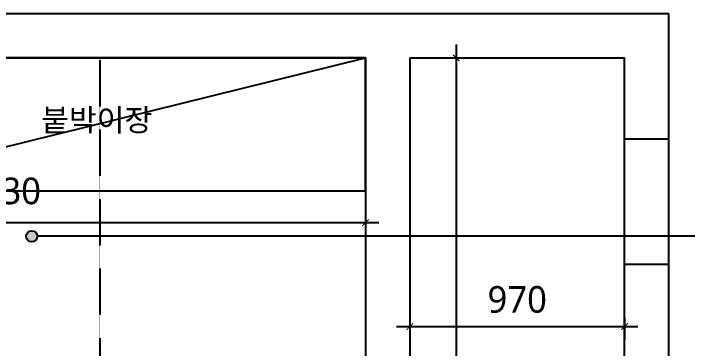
# Model space of a CAD drawing. Header units: millimetres. Extents: x 83042 to 109442, y 67232 to 86252.
# Drawn here: x 97574 to 100618, y 81400 to 82911 of the extents above; entities that cross this region are included whole.
import ezdxf

# ---------------------------------------------------------------- set-up
doc = ezdxf.new("R2010")
doc.units = ezdxf.units.MM
doc.linetypes.add('DASHED', pattern=[0.75, 0.5, -0.25])
for name, color, linetype in [('0-ELC TEXT', 7, 'Continuous'), ('04.FUR.기성가구', 252, 'DASHED'), ('06-FUR', 6, 'Continuous'), ('DIM', 7, 'Continuous'), ('text', 7, 'Continuous'), ('도면층2', 2, 'Continuous')]:
    doc.layers.add(name, color=color, linetype=linetype)
doc.styles.add('HY 울릉도 L', font='malgun.ttf')
doc.styles.add('N 맑은고딕', font='malgun.ttf')
doc.dimstyles.new('60', dxfattribs={"dimscale": 60, "dimtxt": 2, "dimasz": 1, "dimexe": 1, "dimexo": 1, "dimgap": 1, "dimtad": 1, "dimdec": 0, "dimrnd": 0.05, "dimdsep": 46, "dimlunit": 6, "dimtxsty": 'HY 울릉도 L', "dimblk": 'ARCHTICK', "dimcen": 2.5, "dimdle": 1, "dimclrd": 133, "dimclre": 133, "dimclrt": 30, "dimadec": 0, "dimazin": 0, "dimtfac": 1, "dimtdec": 0, "dimtix": 1, "dimtmove": 2, "dimatfit": 3, "dimldrblk": 'ARCHTICK', "dimfxl": 1, "dimlwd": -1, "dimlwe": -1, "dimarcsym": 0})

# ---------------------------------------------------------------- blocks, each defined once
blk = doc.blocks.new('_ARCHTICK')
at = {"color": 0, "linetype": 'ByBlock', "const_width": 0.075}
blk.add_lwpolyline([(-0.25, -0.25), (0.25, 0.25)], dxfattribs=at)
blk = doc.blocks.new('*D124')
at = {"layer": 'Defpoints', "color": 0, "transparency": 16777216}
for p in [(95834, 82111), (99164, 82111), (99164, 81967.9)]:
    blk.add_point(p, dxfattribs=at)
at = {"layer": 'DIM', "color": 133, "transparency": 16777216}
for p, q in [((95834, 82051), (95834, 81907.9)), ((99164, 82051), (99164, 81907.9)), ((95774, 81967.9), (99224, 81967.9))]:
    blk.add_line(p, q, dxfattribs=at)
at = {"layer": 'DIM', "color": 133, "transparency": 16777216, "xscale": 60, "yscale": 60, "zscale": 60, "rotation": 180}
blk.add_blockref('_ARCHTICK', (95834, 81967.9), dxfattribs=at)
at = {"layer": 'DIM', "color": 133, "transparency": 16777216, "xscale": 60, "yscale": 60, "zscale": 60}
blk.add_blockref('_ARCHTICK', (99164, 81967.9), dxfattribs=at)
at = {"layer": 'DIM', "color": 30, "transparency": 16777216, "insert": (97499, 82099.9), "char_height": 120, "attachment_point": 5, "style": 'HY 울릉도 L'}
blk.add_mtext('3,330', dxfattribs=at)
blk = doc.blocks.new('*D137')
at = {"layer": 'Defpoints', "color": 0, "transparency": 16777216}
for p in [(99364, 81598.6), (100334, 81598.6), (100334, 81498.7)]:
    blk.add_point(p, dxfattribs=at)
at = {"layer": 'DIM', "color": 133, "transparency": 16777216}
for p, q in [((99364, 81538.6), (99364, 81438.7)), ((100334, 81538.6), (100334, 81438.7)), ((99304, 81498.7), (100394, 81498.7))]:
    blk.add_line(p, q, dxfattribs=at)
at = {"layer": 'DIM', "color": 133, "transparency": 16777216, "xscale": 60, "yscale": 60, "zscale": 60, "rotation": 180}
blk.add_blockref('_ARCHTICK', (99364, 81498.7), dxfattribs=at)
at = {"layer": 'DIM', "color": 133, "transparency": 16777216, "xscale": 60, "yscale": 60, "zscale": 60}
blk.add_blockref('_ARCHTICK', (100334, 81498.7), dxfattribs=at)
at = {"layer": 'DIM', "color": 30, "transparency": 16777216, "insert": (99849, 81620.7), "char_height": 120, "attachment_point": 5, "style": 'HY 울릉도 L'}
blk.add_mtext('970', dxfattribs=at)
blk = doc.blocks.new('*D138')
at = {"layer": 'Defpoints', "color": 0, "transparency": 16777216}
for p in [(99573.4, 82711), (99573.4, 78901), (99573.4, 78901)]:
    blk.add_point(p, dxfattribs=at)
at = {"layer": 'DIM', "color": 133, "transparency": 16777216}
for p, q in [((99573.4, 82771), (99573.4, 78841)), ((99633.4, 82711), (99633.4, 82711)), ((99633.4, 78901), (99633.4, 78901))]:
    blk.add_line(p, q, dxfattribs=at)
at = {"layer": 'DIM', "color": 133, "transparency": 16777216, "xscale": 60, "yscale": 60, "zscale": 60}
for p, rotation in [((99573.4, 82711), 90), ((99573.4, 78901), 270)]:
    blk.add_blockref('_ARCHTICK', p, dxfattribs=dict(at, rotation=rotation))
at = {"layer": 'DIM', "color": 30, "transparency": 16777216, "insert": (99451.4, 80806), "char_height": 120, "attachment_point": 5, "rotation": 90, "style": 'HY 울릉도 L'}
blk.add_mtext('3800', dxfattribs=at)

msp = doc.modelspace()

# ---------------------------------------------------------------- hatches: boundary and pattern name
at = {"layer": '0-ELC TEXT'}
h = msp.add_hatch(color=256, dxfattribs=at)
h.dxf.hatch_style = 1
edge = h.paths.add_edge_path()
edge.add_arc((97657, 81906.2), 25, 0, 360)

# ---------------------------------------------------------------- linework, layer by layer
msp.add_line((101134, 81906.2), (97682, 81906.2), dxfattribs=at)
msp.add_circle((97657, 81906.2), 25, dxfattribs=at)
at = {"layer": '04.FUR.기성가구'}
msp.add_line((97964, 82711), (97964, 78961), dxfattribs=at)
at = {"layer": '06-FUR'}
msp.add_line((96734, 82111), (99164, 82711), dxfattribs=at)
msp.add_lwpolyline([(95834, 82111), (99164, 82111), (99164, 82711), (95834, 82711)], close=True, dxfattribs=at)
at = {"layer": '도면층2'}
for p, q in [((89674, 82911), (100534, 82911)), ((100534, 78921), (100534, 82911)), ((95834, 82711), (99164, 82711)), ((99164, 82711), (99164, 81361)), ((99364, 82711), (100334, 82711)), ((99364, 82711), (99364, 81361)), ((100334, 78761), (100334, 82711)), ((100534, 82343.6), (100334, 82343.6)), ((100534, 81778.5), (100334, 81778.5))]:
    msp.add_line(p, q, dxfattribs=at)

# ---------------------------------------------------------------- texts
at = {"layer": 'text', "insert": (97699.2, 82480.4), "char_height": 100, "attachment_point": 1, "style": 'N 맑은고딕'}
msp.add_mtext_dynamic_manual_height_columns('붙박이장', width=3709.595, gutter_width=303.7, heights=[65.5], dxfattribs=at)

# ---------------------------------------------------------------- dimensions: what is measured, and where the dimension line sits
at = {"layer": 'DIM'}
dim = msp.add_linear_dim(base=(99573.4, 78901), p1=(99573.4, 82711), p2=(99573.4, 78901), angle=90, text='3800', dimstyle='60', dxfattribs=at)
dim.commit()
dim.dimension.update_dxf_attribs({"geometry": '*D138', "text_midpoint": (99451.4, 80806)})
for base, p1, p2, picture, middle in [((99164, 81967.9), (95834, 82111), (99164, 82111), '*D124', (97499, 82099.9)), ((100334, 81498.7), (99364, 81598.6), (100334, 81598.6), '*D137', (99849, 81620.7))]:
    dim = msp.add_linear_dim(base=base, p1=p1, p2=p2, dimstyle='60', dxfattribs=at)
    dim.commit()
    dim.dimension.update_dxf_attribs({"geometry": picture, "text_midpoint": middle})

doc.saveas('drawing.dxf')
